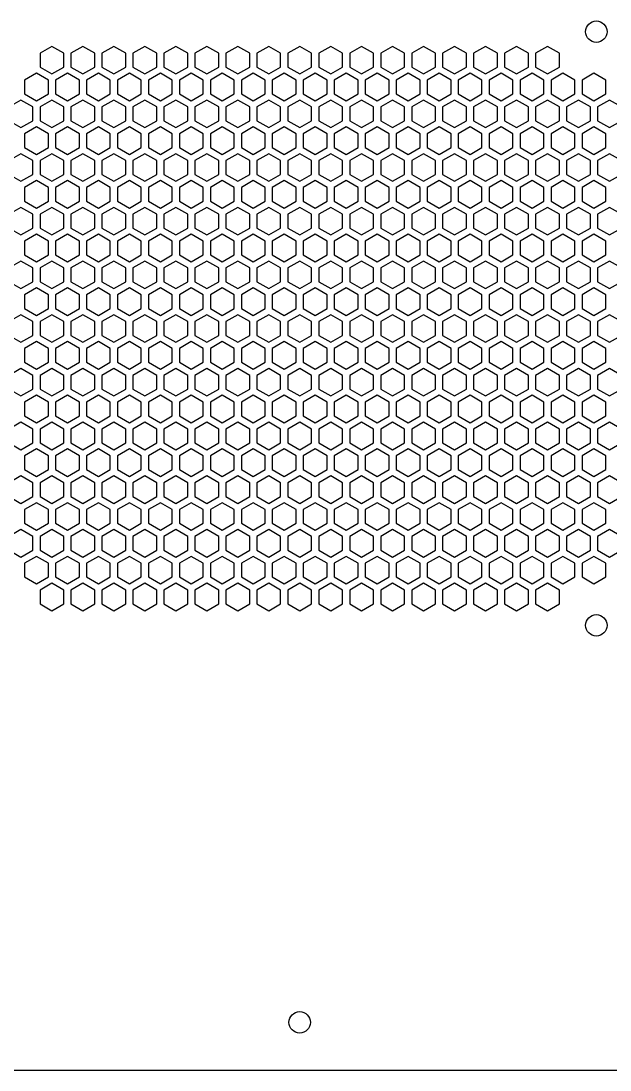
# Model space of a CAD drawing. Header units: millimetres. Extents: x 0 to 500, y 0 to 571.
# Drawn here: x 191.5 to 315.1, y 0 to 220 of the extents above; entities that cross this region are included whole.
import ezdxf

# ---------------------------------------------------------------- set-up
doc = ezdxf.new("R2010")
doc.units = ezdxf.units.MM
doc.layers.add('CUT', color=1, linetype='CONTINUOUS')

msp = doc.modelspace()

# ---------------------------------------------------------------- linework, layer by layer
at = {"layer": 'CUT'}
msp.add_line((0, 0), (500, 0), dxfattribs=at)
for points in [[(200.5, 213.235), (198, 214.6784), (195.5, 213.235), (195.5, 210.3483), (198, 208.9049), (200.5, 210.3483)], [(207, 213.235), (204.5, 214.6784), (202, 213.235), (202, 210.3483), (204.5, 208.9049), (207, 210.3483)], [(213.5, 213.235), (211, 214.6784), (208.5, 213.235), (208.5, 210.3483), (211, 208.9049), (213.5, 210.3483)], [(220, 213.235), (217.5, 214.6784), (215, 213.235), (215, 210.3483), (217.5, 208.9049), (220, 210.3483)], [(226.5, 213.235), (224, 214.6784), (221.5, 213.235), (221.5, 210.3483), (224, 208.9049), (226.5, 210.3483)], [(233, 213.235), (230.5, 214.6784), (228, 213.235), (228, 210.3483), (230.5, 208.9049), (233, 210.3483)], [(239.5, 213.235), (237, 214.6784), (234.5, 213.235), (234.5, 210.3483), (237, 208.9049), (239.5, 210.3483)], [(246, 213.235), (243.5, 214.6784), (241, 213.235), (241, 210.3483), (243.5, 208.9049), (246, 210.3483)], [(252.5, 213.235), (250, 214.6784), (247.5, 213.235), (247.5, 210.3483), (250, 208.9049), (252.5, 210.3483)], [(259, 213.235), (256.5, 214.6784), (254, 213.235), (254, 210.3483), (256.5, 208.9049), (259, 210.3483)], [(265.5, 213.235), (263, 214.6784), (260.5, 213.235), (260.5, 210.3483), (263, 208.9049), (265.5, 210.3483)], [(272, 213.235), (269.5, 214.6784), (267, 213.235), (267, 210.3483), (269.5, 208.9049), (272, 210.3483)], [(278.5, 213.235), (276, 214.6784), (273.5, 213.235), (273.5, 210.3483), (276, 208.9049), (278.5, 210.3483)], [(285, 213.235), (282.5, 214.6784), (280, 213.235), (280, 210.3483), (282.5, 208.9049), (285, 210.3483)], [(291.5, 213.235), (289, 214.6784), (286.5, 213.235), (286.5, 210.3483), (289, 208.9049), (291.5, 210.3483)], [(298, 213.235), (295.5, 214.6784), (293, 213.235), (293, 210.3483), (295.5, 208.9049), (298, 210.3483)], [(304.5, 213.235), (302, 214.6784), (299.5, 213.235), (299.5, 210.3483), (302, 208.9049), (304.5, 210.3483)], [(197.25, 207.6059), (194.75, 209.0492), (192.25, 207.6059), (192.25, 204.7191), (194.75, 203.2757), (197.25, 204.7191)], [(203.75, 207.6059), (201.25, 209.0492), (198.75, 207.6059), (198.75, 204.7191), (201.25, 203.2757), (203.75, 204.7191)], [(210.25, 207.6059), (207.75, 209.0492), (205.25, 207.6059), (205.25, 204.7191), (207.75, 203.2757), (210.25, 204.7191)], [(216.75, 207.6059), (214.25, 209.0492), (211.75, 207.6059), (211.75, 204.7191), (214.25, 203.2757), (216.75, 204.7191)], [(223.25, 207.6059), (220.75, 209.0492), (218.25, 207.6059), (218.25, 204.7191), (220.75, 203.2757), (223.25, 204.7191)], [(229.75, 207.6059), (227.25, 209.0492), (224.75, 207.6059), (224.75, 204.7191), (227.25, 203.2757), (229.75, 204.7191)], [(236.25, 207.6059), (233.75, 209.0492), (231.25, 207.6059), (231.25, 204.7191), (233.75, 203.2757), (236.25, 204.7191)], [(242.75, 207.6059), (240.25, 209.0492), (237.75, 207.6059), (237.75, 204.7191), (240.25, 203.2757), (242.75, 204.7191)], [(249.25, 207.6059), (246.75, 209.0492), (244.25, 207.6059), (244.25, 204.7191), (246.75, 203.2757), (249.25, 204.7191)], [(255.75, 207.6059), (253.25, 209.0492), (250.75, 207.6059), (250.75, 204.7191), (253.25, 203.2757), (255.75, 204.7191)], [(262.25, 207.6059), (259.75, 209.0492), (257.25, 207.6059), (257.25, 204.7191), (259.75, 203.2757), (262.25, 204.7191)], [(268.75, 207.6059), (266.25, 209.0492), (263.75, 207.6059), (263.75, 204.7191), (266.25, 203.2757), (268.75, 204.7191)], [(275.25, 207.6059), (272.75, 209.0492), (270.25, 207.6059), (270.25, 204.7191), (272.75, 203.2757), (275.25, 204.7191)], [(281.75, 207.6059), (279.25, 209.0492), (276.75, 207.6059), (276.75, 204.7191), (279.25, 203.2757), (281.75, 204.7191)], [(288.25, 207.6059), (285.75, 209.0492), (283.25, 207.6059), (283.25, 204.7191), (285.75, 203.2757), (288.25, 204.7191)], [(294.75, 207.6059), (292.25, 209.0492), (289.75, 207.6059), (289.75, 204.7191), (292.25, 203.2757), (294.75, 204.7191)], [(301.25, 207.6059), (298.75, 209.0492), (296.25, 207.6059), (296.25, 204.7191), (298.75, 203.2757), (301.25, 204.7191)], [(307.75, 207.6059), (305.25, 209.0492), (302.75, 207.6059), (302.75, 204.7191), (305.25, 203.2757), (307.75, 204.7191)], [(314.25, 207.6059), (311.75, 209.0492), (309.25, 207.6059), (309.25, 204.7191), (311.75, 203.2757), (314.25, 204.7191)], [(194, 201.9767), (191.5, 203.4201), (189, 201.9767), (189, 199.0899), (191.5, 197.6466), (194, 199.0899)], [(200.5, 201.9767), (198, 203.4201), (195.5, 201.9767), (195.5, 199.0899), (198, 197.6466), (200.5, 199.0899)], [(207, 201.9767), (204.5, 203.4201), (202, 201.9767), (202, 199.0899), (204.5, 197.6466), (207, 199.0899)], [(213.5, 201.9767), (211, 203.4201), (208.5, 201.9767), (208.5, 199.0899), (211, 197.6466), (213.5, 199.0899)], [(220, 201.9767), (217.5, 203.4201), (215, 201.9767), (215, 199.0899), (217.5, 197.6466), (220, 199.0899)], [(226.5, 201.9767), (224, 203.4201), (221.5, 201.9767), (221.5, 199.0899), (224, 197.6466), (226.5, 199.0899)], [(233, 201.9767), (230.5, 203.4201), (228, 201.9767), (228, 199.0899), (230.5, 197.6466), (233, 199.0899)], [(239.5, 201.9767), (237, 203.4201), (234.5, 201.9767), (234.5, 199.0899), (237, 197.6466), (239.5, 199.0899)], [(246, 201.9767), (243.5, 203.4201), (241, 201.9767), (241, 199.0899), (243.5, 197.6466), (246, 199.0899)], [(252.5, 201.9767), (250, 203.4201), (247.5, 201.9767), (247.5, 199.0899), (250, 197.6466), (252.5, 199.0899)], [(259, 201.9767), (256.5, 203.4201), (254, 201.9767), (254, 199.0899), (256.5, 197.6466), (259, 199.0899)], [(265.5, 201.9767), (263, 203.4201), (260.5, 201.9767), (260.5, 199.0899), (263, 197.6466), (265.5, 199.0899)], [(272, 201.9767), (269.5, 203.4201), (267, 201.9767), (267, 199.0899), (269.5, 197.6466), (272, 199.0899)], [(278.5, 201.9767), (276, 203.4201), (273.5, 201.9767), (273.5, 199.0899), (276, 197.6466), (278.5, 199.0899)], [(285, 201.9767), (282.5, 203.4201), (280, 201.9767), (280, 199.0899), (282.5, 197.6466), (285, 199.0899)], [(291.5, 201.9767), (289, 203.4201), (286.5, 201.9767), (286.5, 199.0899), (289, 197.6466), (291.5, 199.0899)], [(298, 201.9767), (295.5, 203.4201), (293, 201.9767), (293, 199.0899), (295.5, 197.6466), (298, 199.0899)], [(304.5, 201.9767), (302, 203.4201), (299.5, 201.9767), (299.5, 199.0899), (302, 197.6466), (304.5, 199.0899)], [(311, 201.9767), (308.5, 203.4201), (306, 201.9767), (306, 199.0899), (308.5, 197.6466), (311, 199.0899)], [(317.5, 201.9767), (315, 203.4201), (312.5, 201.9767), (312.5, 199.0899), (315, 197.6466), (317.5, 199.0899)], [(197.25, 196.3475), (194.75, 197.7909), (192.25, 196.3475), (192.25, 193.4608), (194.75, 192.0174), (197.25, 193.4608)], [(203.75, 196.3475), (201.25, 197.7909), (198.75, 196.3475), (198.75, 193.4608), (201.25, 192.0174), (203.75, 193.4608)], [(210.25, 196.3475), (207.75, 197.7909), (205.25, 196.3475), (205.25, 193.4608), (207.75, 192.0174), (210.25, 193.4608)], [(216.75, 196.3475), (214.25, 197.7909), (211.75, 196.3475), (211.75, 193.4608), (214.25, 192.0174), (216.75, 193.4608)], [(223.25, 196.3475), (220.75, 197.7909), (218.25, 196.3475), (218.25, 193.4608), (220.75, 192.0174), (223.25, 193.4608)], [(229.75, 196.3475), (227.25, 197.7909), (224.75, 196.3475), (224.75, 193.4608), (227.25, 192.0174), (229.75, 193.4608)], [(236.25, 196.3475), (233.75, 197.7909), (231.25, 196.3475), (231.25, 193.4608), (233.75, 192.0174), (236.25, 193.4608)], [(242.75, 196.3475), (240.25, 197.7909), (237.75, 196.3475), (237.75, 193.4608), (240.25, 192.0174), (242.75, 193.4608)], [(249.25, 196.3475), (246.75, 197.7909), (244.25, 196.3475), (244.25, 193.4608), (246.75, 192.0174), (249.25, 193.4608)], [(255.75, 196.3475), (253.25, 197.7909), (250.75, 196.3475), (250.75, 193.4608), (253.25, 192.0174), (255.75, 193.4608)], [(262.25, 196.3475), (259.75, 197.7909), (257.25, 196.3475), (257.25, 193.4608), (259.75, 192.0174), (262.25, 193.4608)], [(268.75, 196.3475), (266.25, 197.7909), (263.75, 196.3475), (263.75, 193.4608), (266.25, 192.0174), (268.75, 193.4608)], [(275.25, 196.3475), (272.75, 197.7909), (270.25, 196.3475), (270.25, 193.4608), (272.75, 192.0174), (275.25, 193.4608)], [(281.75, 196.3475), (279.25, 197.7909), (276.75, 196.3475), (276.75, 193.4608), (279.25, 192.0174), (281.75, 193.4608)], [(288.25, 196.3475), (285.75, 197.7909), (283.25, 196.3475), (283.25, 193.4608), (285.75, 192.0174), (288.25, 193.4608)], [(294.75, 196.3475), (292.25, 197.7909), (289.75, 196.3475), (289.75, 193.4608), (292.25, 192.0174), (294.75, 193.4608)], [(301.25, 196.3475), (298.75, 197.7909), (296.25, 196.3475), (296.25, 193.4608), (298.75, 192.0174), (301.25, 193.4608)], [(307.75, 196.3475), (305.25, 197.7909), (302.75, 196.3475), (302.75, 193.4608), (305.25, 192.0174), (307.75, 193.4608)], [(314.25, 196.3475), (311.75, 197.7909), (309.25, 196.3475), (309.25, 193.4608), (311.75, 192.0174), (314.25, 193.4608)], [(194, 190.7184), (191.5, 192.1617), (189, 190.7184), (189, 187.8316), (191.5, 186.3882), (194, 187.8316)], [(200.5, 190.7184), (198, 192.1617), (195.5, 190.7184), (195.5, 187.8316), (198, 186.3882), (200.5, 187.8316)], [(207, 190.7184), (204.5, 192.1617), (202, 190.7184), (202, 187.8316), (204.5, 186.3882), (207, 187.8316)], [(213.5, 190.7184), (211, 192.1617), (208.5, 190.7184), (208.5, 187.8316), (211, 186.3882), (213.5, 187.8316)], [(220, 190.7184), (217.5, 192.1617), (215, 190.7184), (215, 187.8316), (217.5, 186.3882), (220, 187.8316)], [(226.5, 190.7184), (224, 192.1617), (221.5, 190.7184), (221.5, 187.8316), (224, 186.3882), (226.5, 187.8316)], [(233, 190.7184), (230.5, 192.1617), (228, 190.7184), (228, 187.8316), (230.5, 186.3882), (233, 187.8316)], [(239.5, 190.7184), (237, 192.1617), (234.5, 190.7184), (234.5, 187.8316), (237, 186.3882), (239.5, 187.8316)], [(246, 190.7184), (243.5, 192.1617), (241, 190.7184), (241, 187.8316), (243.5, 186.3882), (246, 187.8316)], [(252.5, 190.7184), (250, 192.1617), (247.5, 190.7184), (247.5, 187.8316), (250, 186.3882), (252.5, 187.8316)], [(259, 190.7184), (256.5, 192.1617), (254, 190.7184), (254, 187.8316), (256.5, 186.3882), (259, 187.8316)], [(265.5, 190.7184), (263, 192.1617), (260.5, 190.7184), (260.5, 187.8316), (263, 186.3882), (265.5, 187.8316)], [(272, 190.7184), (269.5, 192.1617), (267, 190.7184), (267, 187.8316), (269.5, 186.3882), (272, 187.8316)], [(278.5, 190.7184), (276, 192.1617), (273.5, 190.7184), (273.5, 187.8316), (276, 186.3882), (278.5, 187.8316)], [(285, 190.7184), (282.5, 192.1617), (280, 190.7184), (280, 187.8316), (282.5, 186.3882), (285, 187.8316)], [(291.5, 190.7184), (289, 192.1617), (286.5, 190.7184), (286.5, 187.8316), (289, 186.3882), (291.5, 187.8316)], [(298, 190.7184), (295.5, 192.1617), (293, 190.7184), (293, 187.8316), (295.5, 186.3882), (298, 187.8316)], [(304.5, 190.7184), (302, 192.1617), (299.5, 190.7184), (299.5, 187.8316), (302, 186.3882), (304.5, 187.8316)], [(311, 190.7184), (308.5, 192.1617), (306, 190.7184), (306, 187.8316), (308.5, 186.3882), (311, 187.8316)], [(317.5, 190.7184), (315, 192.1617), (312.5, 190.7184), (312.5, 187.8316), (315, 186.3882), (317.5, 187.8316)], [(197.25, 185.0892), (194.75, 186.5326), (192.25, 185.0892), (192.25, 182.2024), (194.75, 180.7591), (197.25, 182.2024)], [(203.75, 185.0892), (201.25, 186.5326), (198.75, 185.0892), (198.75, 182.2024), (201.25, 180.7591), (203.75, 182.2024)], [(210.25, 185.0892), (207.75, 186.5326), (205.25, 185.0892), (205.25, 182.2024), (207.75, 180.7591), (210.25, 182.2024)], [(216.75, 185.0892), (214.25, 186.5326), (211.75, 185.0892), (211.75, 182.2024), (214.25, 180.7591), (216.75, 182.2024)], [(223.25, 185.0892), (220.75, 186.5326), (218.25, 185.0892), (218.25, 182.2024), (220.75, 180.7591), (223.25, 182.2024)], [(229.75, 185.0892), (227.25, 186.5326), (224.75, 185.0892), (224.75, 182.2024), (227.25, 180.7591), (229.75, 182.2024)], [(236.25, 185.0892), (233.75, 186.5326), (231.25, 185.0892), (231.25, 182.2024), (233.75, 180.7591), (236.25, 182.2024)], [(242.75, 185.0892), (240.25, 186.5326), (237.75, 185.0892), (237.75, 182.2024), (240.25, 180.7591), (242.75, 182.2024)], [(249.25, 185.0892), (246.75, 186.5326), (244.25, 185.0892), (244.25, 182.2024), (246.75, 180.7591), (249.25, 182.2024)], [(255.75, 185.0892), (253.25, 186.5326), (250.75, 185.0892), (250.75, 182.2024), (253.25, 180.7591), (255.75, 182.2024)], [(262.25, 185.0892), (259.75, 186.5326), (257.25, 185.0892), (257.25, 182.2024), (259.75, 180.7591), (262.25, 182.2024)], [(268.75, 185.0892), (266.25, 186.5326), (263.75, 185.0892), (263.75, 182.2024), (266.25, 180.7591), (268.75, 182.2024)], [(275.25, 185.0892), (272.75, 186.5326), (270.25, 185.0892), (270.25, 182.2024), (272.75, 180.7591), (275.25, 182.2024)], [(281.75, 185.0892), (279.25, 186.5326), (276.75, 185.0892), (276.75, 182.2024), (279.25, 180.7591), (281.75, 182.2024)], [(288.25, 185.0892), (285.75, 186.5326), (283.25, 185.0892), (283.25, 182.2024), (285.75, 180.7591), (288.25, 182.2024)], [(294.75, 185.0892), (292.25, 186.5326), (289.75, 185.0892), (289.75, 182.2024), (292.25, 180.7591), (294.75, 182.2024)], [(301.25, 185.0892), (298.75, 186.5326), (296.25, 185.0892), (296.25, 182.2024), (298.75, 180.7591), (301.25, 182.2024)], [(307.75, 185.0892), (305.25, 186.5326), (302.75, 185.0892), (302.75, 182.2024), (305.25, 180.7591), (307.75, 182.2024)], [(314.25, 185.0892), (311.75, 186.5326), (309.25, 185.0892), (309.25, 182.2024), (311.75, 180.7591), (314.25, 182.2024)], [(194, 179.46), (191.5, 180.9034), (189, 179.46), (189, 176.5733), (191.5, 175.1299), (194, 176.5733)], [(200.5, 179.46), (198, 180.9034), (195.5, 179.46), (195.5, 176.5733), (198, 175.1299), (200.5, 176.5733)], [(207, 179.46), (204.5, 180.9034), (202, 179.46), (202, 176.5733), (204.5, 175.1299), (207, 176.5733)], [(213.5, 179.46), (211, 180.9034), (208.5, 179.46), (208.5, 176.5733), (211, 175.1299), (213.5, 176.5733)], [(220, 179.46), (217.5, 180.9034), (215, 179.46), (215, 176.5733), (217.5, 175.1299), (220, 176.5733)], [(226.5, 179.46), (224, 180.9034), (221.5, 179.46), (221.5, 176.5733), (224, 175.1299), (226.5, 176.5733)], [(233, 179.46), (230.5, 180.9034), (228, 179.46), (228, 176.5733), (230.5, 175.1299), (233, 176.5733)], [(239.5, 179.46), (237, 180.9034), (234.5, 179.46), (234.5, 176.5733), (237, 175.1299), (239.5, 176.5733)], [(246, 179.46), (243.5, 180.9034), (241, 179.46), (241, 176.5733), (243.5, 175.1299), (246, 176.5733)], [(252.5, 179.46), (250, 180.9034), (247.5, 179.46), (247.5, 176.5733), (250, 175.1299), (252.5, 176.5733)], [(259, 179.46), (256.5, 180.9034), (254, 179.46), (254, 176.5733), (256.5, 175.1299), (259, 176.5733)], [(265.5, 179.46), (263, 180.9034), (260.5, 179.46), (260.5, 176.5733), (263, 175.1299), (265.5, 176.5733)], [(272, 179.46), (269.5, 180.9034), (267, 179.46), (267, 176.5733), (269.5, 175.1299), (272, 176.5733)], [(278.5, 179.46), (276, 180.9034), (273.5, 179.46), (273.5, 176.5733), (276, 175.1299), (278.5, 176.5733)], [(285, 179.46), (282.5, 180.9034), (280, 179.46), (280, 176.5733), (282.5, 175.1299), (285, 176.5733)], [(291.5, 179.46), (289, 180.9034), (286.5, 179.46), (286.5, 176.5733), (289, 175.1299), (291.5, 176.5733)], [(298, 179.46), (295.5, 180.9034), (293, 179.46), (293, 176.5733), (295.5, 175.1299), (298, 176.5733)], [(304.5, 179.46), (302, 180.9034), (299.5, 179.46), (299.5, 176.5733), (302, 175.1299), (304.5, 176.5733)], [(311, 179.46), (308.5, 180.9034), (306, 179.46), (306, 176.5733), (308.5, 175.1299), (311, 176.5733)], [(317.5, 179.46), (315, 180.9034), (312.5, 179.46), (312.5, 176.5733), (315, 175.1299), (317.5, 176.5733)], [(197.25, 173.8309), (194.75, 175.2742), (192.25, 173.8309), (192.25, 170.9441), (194.75, 169.5007), (197.25, 170.9441)], [(203.75, 173.8309), (201.25, 175.2742), (198.75, 173.8309), (198.75, 170.9441), (201.25, 169.5007), (203.75, 170.9441)], [(210.25, 173.8309), (207.75, 175.2742), (205.25, 173.8309), (205.25, 170.9441), (207.75, 169.5007), (210.25, 170.9441)], [(216.75, 173.8309), (214.25, 175.2742), (211.75, 173.8309), (211.75, 170.9441), (214.25, 169.5007), (216.75, 170.9441)], [(223.25, 173.8309), (220.75, 175.2742), (218.25, 173.8309), (218.25, 170.9441), (220.75, 169.5007), (223.25, 170.9441)], [(229.75, 173.8309), (227.25, 175.2742), (224.75, 173.8309), (224.75, 170.9441), (227.25, 169.5007), (229.75, 170.9441)], [(236.25, 173.8309), (233.75, 175.2742), (231.25, 173.8309), (231.25, 170.9441), (233.75, 169.5007), (236.25, 170.9441)], [(242.75, 173.8309), (240.25, 175.2742), (237.75, 173.8309), (237.75, 170.9441), (240.25, 169.5007), (242.75, 170.9441)], [(249.25, 173.8309), (246.75, 175.2742), (244.25, 173.8309), (244.25, 170.9441), (246.75, 169.5007), (249.25, 170.9441)], [(255.75, 173.8309), (253.25, 175.2742), (250.75, 173.8309), (250.75, 170.9441), (253.25, 169.5007), (255.75, 170.9441)], [(262.25, 173.8309), (259.75, 175.2742), (257.25, 173.8309), (257.25, 170.9441), (259.75, 169.5007), (262.25, 170.9441)], [(268.75, 173.8309), (266.25, 175.2742), (263.75, 173.8309), (263.75, 170.9441), (266.25, 169.5007), (268.75, 170.9441)], [(275.25, 173.8309), (272.75, 175.2742), (270.25, 173.8309), (270.25, 170.9441), (272.75, 169.5007), (275.25, 170.9441)], [(281.75, 173.8309), (279.25, 175.2742), (276.75, 173.8309), (276.75, 170.9441), (279.25, 169.5007), (281.75, 170.9441)], [(288.25, 173.8309), (285.75, 175.2742), (283.25, 173.8309), (283.25, 170.9441), (285.75, 169.5007), (288.25, 170.9441)], [(294.75, 173.8309), (292.25, 175.2742), (289.75, 173.8309), (289.75, 170.9441), (292.25, 169.5007), (294.75, 170.9441)], [(301.25, 173.8309), (298.75, 175.2742), (296.25, 173.8309), (296.25, 170.9441), (298.75, 169.5007), (301.25, 170.9441)], [(307.75, 173.8309), (305.25, 175.2742), (302.75, 173.8309), (302.75, 170.9441), (305.25, 169.5007), (307.75, 170.9441)], [(314.25, 173.8309), (311.75, 175.2742), (309.25, 173.8309), (309.25, 170.9441), (311.75, 169.5007), (314.25, 170.9441)], [(194, 168.2017), (191.5, 169.6451), (189, 168.2017), (189, 165.315), (191.5, 163.8716), (194, 165.315)], [(200.5, 168.2017), (198, 169.6451), (195.5, 168.2017), (195.5, 165.315), (198, 163.8716), (200.5, 165.315)], [(207, 168.2017), (204.5, 169.6451), (202, 168.2017), (202, 165.315), (204.5, 163.8716), (207, 165.315)], [(213.5, 168.2017), (211, 169.6451), (208.5, 168.2017), (208.5, 165.315), (211, 163.8716), (213.5, 165.315)], [(220, 168.2017), (217.5, 169.6451), (215, 168.2017), (215, 165.315), (217.5, 163.8716), (220, 165.315)], [(226.5, 168.2017), (224, 169.6451), (221.5, 168.2017), (221.5, 165.315), (224, 163.8716), (226.5, 165.315)], [(233, 168.2017), (230.5, 169.6451), (228, 168.2017), (228, 165.315), (230.5, 163.8716), (233, 165.315)], [(239.5, 168.2017), (237, 169.6451), (234.5, 168.2017), (234.5, 165.315), (237, 163.8716), (239.5, 165.315)], [(246, 168.2017), (243.5, 169.6451), (241, 168.2017), (241, 165.315), (243.5, 163.8716), (246, 165.315)], [(252.5, 168.2017), (250, 169.6451), (247.5, 168.2017), (247.5, 165.315), (250, 163.8716), (252.5, 165.315)], [(259, 168.2017), (256.5, 169.6451), (254, 168.2017), (254, 165.315), (256.5, 163.8716), (259, 165.315)], [(265.5, 168.2017), (263, 169.6451), (260.5, 168.2017), (260.5, 165.315), (263, 163.8716), (265.5, 165.315)], [(272, 168.2017), (269.5, 169.6451), (267, 168.2017), (267, 165.315), (269.5, 163.8716), (272, 165.315)], [(278.5, 168.2017), (276, 169.6451), (273.5, 168.2017), (273.5, 165.315), (276, 163.8716), (278.5, 165.315)], [(285, 168.2017), (282.5, 169.6451), (280, 168.2017), (280, 165.315), (282.5, 163.8716), (285, 165.315)], [(291.5, 168.2017), (289, 169.6451), (286.5, 168.2017), (286.5, 165.315), (289, 163.8716), (291.5, 165.315)], [(298, 168.2017), (295.5, 169.6451), (293, 168.2017), (293, 165.315), (295.5, 163.8716), (298, 165.315)], [(304.5, 168.2017), (302, 169.6451), (299.5, 168.2017), (299.5, 165.315), (302, 163.8716), (304.5, 165.315)], [(311, 168.2017), (308.5, 169.6451), (306, 168.2017), (306, 165.315), (308.5, 163.8716), (311, 165.315)], [(317.5, 168.2017), (315, 169.6451), (312.5, 168.2017), (312.5, 165.315), (315, 163.8716), (317.5, 165.315)], [(197.25, 162.5725), (194.75, 164.0159), (192.25, 162.5725), (192.25, 159.6858), (194.75, 158.2424), (197.25, 159.6858)], [(203.75, 162.5725), (201.25, 164.0159), (198.75, 162.5725), (198.75, 159.6858), (201.25, 158.2424), (203.75, 159.6858)], [(210.25, 162.5725), (207.75, 164.0159), (205.25, 162.5725), (205.25, 159.6858), (207.75, 158.2424), (210.25, 159.6858)], [(216.75, 162.5725), (214.25, 164.0159), (211.75, 162.5725), (211.75, 159.6858), (214.25, 158.2424), (216.75, 159.6858)], [(223.25, 162.5725), (220.75, 164.0159), (218.25, 162.5725), (218.25, 159.6858), (220.75, 158.2424), (223.25, 159.6858)], [(229.75, 162.5725), (227.25, 164.0159), (224.75, 162.5725), (224.75, 159.6858), (227.25, 158.2424), (229.75, 159.6858)], [(236.25, 162.5725), (233.75, 164.0159), (231.25, 162.5725), (231.25, 159.6858), (233.75, 158.2424), (236.25, 159.6858)], [(242.75, 162.5725), (240.25, 164.0159), (237.75, 162.5725), (237.75, 159.6858), (240.25, 158.2424), (242.75, 159.6858)], [(249.25, 162.5725), (246.75, 164.0159), (244.25, 162.5725), (244.25, 159.6858), (246.75, 158.2424), (249.25, 159.6858)], [(255.75, 162.5725), (253.25, 164.0159), (250.75, 162.5725), (250.75, 159.6858), (253.25, 158.2424), (255.75, 159.6858)], [(262.25, 162.5725), (259.75, 164.0159), (257.25, 162.5725), (257.25, 159.6858), (259.75, 158.2424), (262.25, 159.6858)], [(268.75, 162.5725), (266.25, 164.0159), (263.75, 162.5725), (263.75, 159.6858), (266.25, 158.2424), (268.75, 159.6858)], [(275.25, 162.5725), (272.75, 164.0159), (270.25, 162.5725), (270.25, 159.6858), (272.75, 158.2424), (275.25, 159.6858)], [(281.75, 162.5725), (279.25, 164.0159), (276.75, 162.5725), (276.75, 159.6858), (279.25, 158.2424), (281.75, 159.6858)], [(288.25, 162.5725), (285.75, 164.0159), (283.25, 162.5725), (283.25, 159.6858), (285.75, 158.2424), (288.25, 159.6858)], [(294.75, 162.5725), (292.25, 164.0159), (289.75, 162.5725), (289.75, 159.6858), (292.25, 158.2424), (294.75, 159.6858)], [(301.25, 162.5725), (298.75, 164.0159), (296.25, 162.5725), (296.25, 159.6858), (298.75, 158.2424), (301.25, 159.6858)], [(307.75, 162.5725), (305.25, 164.0159), (302.75, 162.5725), (302.75, 159.6858), (305.25, 158.2424), (307.75, 159.6858)], [(314.25, 162.5725), (311.75, 164.0159), (309.25, 162.5725), (309.25, 159.6858), (311.75, 158.2424), (314.25, 159.6858)], [(194, 156.9434), (191.5, 158.3868), (189, 156.9434), (189, 154.0566), (191.5, 152.6132), (194, 154.0566)], [(200.5, 156.9434), (198, 158.3868), (195.5, 156.9434), (195.5, 154.0566), (198, 152.6132), (200.5, 154.0566)], [(207, 156.9434), (204.5, 158.3868), (202, 156.9434), (202, 154.0566), (204.5, 152.6132), (207, 154.0566)], [(213.5, 156.9434), (211, 158.3868), (208.5, 156.9434), (208.5, 154.0566), (211, 152.6132), (213.5, 154.0566)], [(220, 156.9434), (217.5, 158.3868), (215, 156.9434), (215, 154.0566), (217.5, 152.6132), (220, 154.0566)], [(226.5, 156.9434), (224, 158.3868), (221.5, 156.9434), (221.5, 154.0566), (224, 152.6132), (226.5, 154.0566)], [(233, 156.9434), (230.5, 158.3868), (228, 156.9434), (228, 154.0566), (230.5, 152.6132), (233, 154.0566)], [(239.5, 156.9434), (237, 158.3868), (234.5, 156.9434), (234.5, 154.0566), (237, 152.6132), (239.5, 154.0566)], [(246, 156.9434), (243.5, 158.3868), (241, 156.9434), (241, 154.0566), (243.5, 152.6132), (246, 154.0566)], [(252.5, 156.9434), (250, 158.3868), (247.5, 156.9434), (247.5, 154.0566), (250, 152.6132), (252.5, 154.0566)], [(259, 156.9434), (256.5, 158.3868), (254, 156.9434), (254, 154.0566), (256.5, 152.6132), (259, 154.0566)], [(265.5, 156.9434), (263, 158.3868), (260.5, 156.9434), (260.5, 154.0566), (263, 152.6132), (265.5, 154.0566)], [(272, 156.9434), (269.5, 158.3868), (267, 156.9434), (267, 154.0566), (269.5, 152.6132), (272, 154.0566)], [(278.5, 156.9434), (276, 158.3868), (273.5, 156.9434), (273.5, 154.0566), (276, 152.6132), (278.5, 154.0566)], [(285, 156.9434), (282.5, 158.3868), (280, 156.9434), (280, 154.0566), (282.5, 152.6132), (285, 154.0566)], [(291.5, 156.9434), (289, 158.3868), (286.5, 156.9434), (286.5, 154.0566), (289, 152.6132), (291.5, 154.0566)], [(298, 156.9434), (295.5, 158.3868), (293, 156.9434), (293, 154.0566), (295.5, 152.6132), (298, 154.0566)], [(304.5, 156.9434), (302, 158.3868), (299.5, 156.9434), (299.5, 154.0566), (302, 152.6132), (304.5, 154.0566)], [(311, 156.9434), (308.5, 158.3868), (306, 156.9434), (306, 154.0566), (308.5, 152.6132), (311, 154.0566)], [(317.5, 156.9434), (315, 158.3868), (312.5, 156.9434), (312.5, 154.0566), (315, 152.6132), (317.5, 154.0566)], [(197.25, 151.3142), (194.75, 152.7576), (192.25, 151.3142), (192.25, 148.4275), (194.75, 146.9841), (197.25, 148.4275)], [(203.75, 151.3142), (201.25, 152.7576), (198.75, 151.3142), (198.75, 148.4275), (201.25, 146.9841), (203.75, 148.4275)], [(210.25, 151.3142), (207.75, 152.7576), (205.25, 151.3142), (205.25, 148.4275), (207.75, 146.9841), (210.25, 148.4275)], [(216.75, 151.3142), (214.25, 152.7576), (211.75, 151.3142), (211.75, 148.4275), (214.25, 146.9841), (216.75, 148.4275)], [(223.25, 151.3142), (220.75, 152.7576), (218.25, 151.3142), (218.25, 148.4275), (220.75, 146.9841), (223.25, 148.4275)], [(229.75, 151.3142), (227.25, 152.7576), (224.75, 151.3142), (224.75, 148.4275), (227.25, 146.9841), (229.75, 148.4275)], [(236.25, 151.3142), (233.75, 152.7576), (231.25, 151.3142), (231.25, 148.4275), (233.75, 146.9841), (236.25, 148.4275)], [(242.75, 151.3142), (240.25, 152.7576), (237.75, 151.3142), (237.75, 148.4275), (240.25, 146.9841), (242.75, 148.4275)], [(249.25, 151.3142), (246.75, 152.7576), (244.25, 151.3142), (244.25, 148.4275), (246.75, 146.9841), (249.25, 148.4275)], [(255.75, 151.3142), (253.25, 152.7576), (250.75, 151.3142), (250.75, 148.4275), (253.25, 146.9841), (255.75, 148.4275)], [(262.25, 151.3142), (259.75, 152.7576), (257.25, 151.3142), (257.25, 148.4275), (259.75, 146.9841), (262.25, 148.4275)], [(268.75, 151.3142), (266.25, 152.7576), (263.75, 151.3142), (263.75, 148.4275), (266.25, 146.9841), (268.75, 148.4275)], [(275.25, 151.3142), (272.75, 152.7576), (270.25, 151.3142), (270.25, 148.4275), (272.75, 146.9841), (275.25, 148.4275)], [(281.75, 151.3142), (279.25, 152.7576), (276.75, 151.3142), (276.75, 148.4275), (279.25, 146.9841), (281.75, 148.4275)], [(288.25, 151.3142), (285.75, 152.7576), (283.25, 151.3142), (283.25, 148.4275), (285.75, 146.9841), (288.25, 148.4275)], [(294.75, 151.3142), (292.25, 152.7576), (289.75, 151.3142), (289.75, 148.4275), (292.25, 146.9841), (294.75, 148.4275)], [(301.25, 151.3142), (298.75, 152.7576), (296.25, 151.3142), (296.25, 148.4275), (298.75, 146.9841), (301.25, 148.4275)], [(307.75, 151.3142), (305.25, 152.7576), (302.75, 151.3142), (302.75, 148.4275), (305.25, 146.9841), (307.75, 148.4275)], [(314.25, 151.3142), (311.75, 152.7576), (309.25, 151.3142), (309.25, 148.4275), (311.75, 146.9841), (314.25, 148.4275)], [(194, 145.685), (191.5, 147.1284), (189, 145.685), (189, 142.7983), (191.5, 141.3549), (194, 142.7983)], [(200.5, 145.685), (198, 147.1284), (195.5, 145.685), (195.5, 142.7983), (198, 141.3549), (200.5, 142.7983)], [(207, 145.685), (204.5, 147.1284), (202, 145.685), (202, 142.7983), (204.5, 141.3549), (207, 142.7983)], [(213.5, 145.685), (211, 147.1284), (208.5, 145.685), (208.5, 142.7983), (211, 141.3549), (213.5, 142.7983)], [(220, 145.685), (217.5, 147.1284), (215, 145.685), (215, 142.7983), (217.5, 141.3549), (220, 142.7983)], [(226.5, 145.685), (224, 147.1284), (221.5, 145.685), (221.5, 142.7983), (224, 141.3549), (226.5, 142.7983)], [(233, 145.685), (230.5, 147.1284), (228, 145.685), (228, 142.7983), (230.5, 141.3549), (233, 142.7983)], [(239.5, 145.685), (237, 147.1284), (234.5, 145.685), (234.5, 142.7983), (237, 141.3549), (239.5, 142.7983)], [(246, 145.685), (243.5, 147.1284), (241, 145.685), (241, 142.7983), (243.5, 141.3549), (246, 142.7983)], [(252.5, 145.685), (250, 147.1284), (247.5, 145.685), (247.5, 142.7983), (250, 141.3549), (252.5, 142.7983)], [(259, 145.685), (256.5, 147.1284), (254, 145.685), (254, 142.7983), (256.5, 141.3549), (259, 142.7983)], [(265.5, 145.685), (263, 147.1284), (260.5, 145.685), (260.5, 142.7983), (263, 141.3549), (265.5, 142.7983)], [(272, 145.685), (269.5, 147.1284), (267, 145.685), (267, 142.7983), (269.5, 141.3549), (272, 142.7983)], [(278.5, 145.685), (276, 147.1284), (273.5, 145.685), (273.5, 142.7983), (276, 141.3549), (278.5, 142.7983)], [(285, 145.685), (282.5, 147.1284), (280, 145.685), (280, 142.7983), (282.5, 141.3549), (285, 142.7983)], [(291.5, 145.685), (289, 147.1284), (286.5, 145.685), (286.5, 142.7983), (289, 141.3549), (291.5, 142.7983)], [(298, 145.685), (295.5, 147.1284), (293, 145.685), (293, 142.7983), (295.5, 141.3549), (298, 142.7983)], [(304.5, 145.685), (302, 147.1284), (299.5, 145.685), (299.5, 142.7983), (302, 141.3549), (304.5, 142.7983)], [(311, 145.685), (308.5, 147.1284), (306, 145.685), (306, 142.7983), (308.5, 141.3549), (311, 142.7983)], [(317.5, 145.685), (315, 147.1284), (312.5, 145.685), (312.5, 142.7983), (315, 141.3549), (317.5, 142.7983)], [(197.25, 140.0559), (194.75, 141.4993), (192.25, 140.0559), (192.25, 137.1691), (194.75, 135.7258), (197.25, 137.1691)], [(203.75, 140.0559), (201.25, 141.4993), (198.75, 140.0559), (198.75, 137.1691), (201.25, 135.7258), (203.75, 137.1691)], [(210.25, 140.0559), (207.75, 141.4993), (205.25, 140.0559), (205.25, 137.1691), (207.75, 135.7258), (210.25, 137.1691)], [(216.75, 140.0559), (214.25, 141.4993), (211.75, 140.0559), (211.75, 137.1691), (214.25, 135.7258), (216.75, 137.1691)], [(223.25, 140.0559), (220.75, 141.4993), (218.25, 140.0559), (218.25, 137.1691), (220.75, 135.7258), (223.25, 137.1691)], [(229.75, 140.0559), (227.25, 141.4993), (224.75, 140.0559), (224.75, 137.1691), (227.25, 135.7258), (229.75, 137.1691)], [(236.25, 140.0559), (233.75, 141.4993), (231.25, 140.0559), (231.25, 137.1691), (233.75, 135.7258), (236.25, 137.1691)], [(242.75, 140.0559), (240.25, 141.4993), (237.75, 140.0559), (237.75, 137.1691), (240.25, 135.7258), (242.75, 137.1691)], [(249.25, 140.0559), (246.75, 141.4993), (244.25, 140.0559), (244.25, 137.1691), (246.75, 135.7258), (249.25, 137.1691)], [(255.75, 140.0559), (253.25, 141.4993), (250.75, 140.0559), (250.75, 137.1691), (253.25, 135.7258), (255.75, 137.1691)], [(262.25, 140.0559), (259.75, 141.4993), (257.25, 140.0559), (257.25, 137.1691), (259.75, 135.7258), (262.25, 137.1691)], [(268.75, 140.0559), (266.25, 141.4993), (263.75, 140.0559), (263.75, 137.1691), (266.25, 135.7258), (268.75, 137.1691)], [(275.25, 140.0559), (272.75, 141.4993), (270.25, 140.0559), (270.25, 137.1691), (272.75, 135.7258), (275.25, 137.1691)], [(281.75, 140.0559), (279.25, 141.4993), (276.75, 140.0559), (276.75, 137.1691), (279.25, 135.7258), (281.75, 137.1691)], [(288.25, 140.0559), (285.75, 141.4993), (283.25, 140.0559), (283.25, 137.1691), (285.75, 135.7258), (288.25, 137.1691)], [(294.75, 140.0559), (292.25, 141.4993), (289.75, 140.0559), (289.75, 137.1691), (292.25, 135.7258), (294.75, 137.1691)], [(301.25, 140.0559), (298.75, 141.4993), (296.25, 140.0559), (296.25, 137.1691), (298.75, 135.7258), (301.25, 137.1691)], [(307.75, 140.0559), (305.25, 141.4993), (302.75, 140.0559), (302.75, 137.1691), (305.25, 135.7258), (307.75, 137.1691)], [(314.25, 140.0559), (311.75, 141.4993), (309.25, 140.0559), (309.25, 137.1691), (311.75, 135.7258), (314.25, 137.1691)], [(194, 134.4267), (191.5, 135.8701), (189, 134.4267), (189, 131.54), (191.5, 130.0966), (194, 131.54)], [(200.5, 134.4267), (198, 135.8701), (195.5, 134.4267), (195.5, 131.54), (198, 130.0966), (200.5, 131.54)], [(207, 134.4267), (204.5, 135.8701), (202, 134.4267), (202, 131.54), (204.5, 130.0966), (207, 131.54)], [(213.5, 134.4267), (211, 135.8701), (208.5, 134.4267), (208.5, 131.54), (211, 130.0966), (213.5, 131.54)], [(220, 134.4267), (217.5, 135.8701), (215, 134.4267), (215, 131.54), (217.5, 130.0966), (220, 131.54)], [(226.5, 134.4267), (224, 135.8701), (221.5, 134.4267), (221.5, 131.54), (224, 130.0966), (226.5, 131.54)], [(233, 134.4267), (230.5, 135.8701), (228, 134.4267), (228, 131.54), (230.5, 130.0966), (233, 131.54)], [(239.5, 134.4267), (237, 135.8701), (234.5, 134.4267), (234.5, 131.54), (237, 130.0966), (239.5, 131.54)], [(246, 134.4267), (243.5, 135.8701), (241, 134.4267), (241, 131.54), (243.5, 130.0966), (246, 131.54)], [(252.5, 134.4267), (250, 135.8701), (247.5, 134.4267), (247.5, 131.54), (250, 130.0966), (252.5, 131.54)], [(259, 134.4267), (256.5, 135.8701), (254, 134.4267), (254, 131.54), (256.5, 130.0966), (259, 131.54)], [(265.5, 134.4267), (263, 135.8701), (260.5, 134.4267), (260.5, 131.54), (263, 130.0966), (265.5, 131.54)], [(272, 134.4267), (269.5, 135.8701), (267, 134.4267), (267, 131.54), (269.5, 130.0966), (272, 131.54)], [(278.5, 134.4267), (276, 135.8701), (273.5, 134.4267), (273.5, 131.54), (276, 130.0966), (278.5, 131.54)], [(285, 134.4267), (282.5, 135.8701), (280, 134.4267), (280, 131.54), (282.5, 130.0966), (285, 131.54)], [(291.5, 134.4267), (289, 135.8701), (286.5, 134.4267), (286.5, 131.54), (289, 130.0966), (291.5, 131.54)], [(298, 134.4267), (295.5, 135.8701), (293, 134.4267), (293, 131.54), (295.5, 130.0966), (298, 131.54)], [(304.5, 134.4267), (302, 135.8701), (299.5, 134.4267), (299.5, 131.54), (302, 130.0966), (304.5, 131.54)], [(311, 134.4267), (308.5, 135.8701), (306, 134.4267), (306, 131.54), (308.5, 130.0966), (311, 131.54)], [(317.5, 134.4267), (315, 135.8701), (312.5, 134.4267), (312.5, 131.54), (315, 130.0966), (317.5, 131.54)], [(197.25, 128.7976), (194.75, 130.2409), (192.25, 128.7976), (192.25, 125.9108), (194.75, 124.4674), (197.25, 125.9108)], [(203.75, 128.7976), (201.25, 130.2409), (198.75, 128.7976), (198.75, 125.9108), (201.25, 124.4674), (203.75, 125.9108)], [(210.25, 128.7976), (207.75, 130.2409), (205.25, 128.7976), (205.25, 125.9108), (207.75, 124.4674), (210.25, 125.9108)], [(216.75, 128.7976), (214.25, 130.2409), (211.75, 128.7976), (211.75, 125.9108), (214.25, 124.4674), (216.75, 125.9108)], [(223.25, 128.7976), (220.75, 130.2409), (218.25, 128.7976), (218.25, 125.9108), (220.75, 124.4674), (223.25, 125.9108)], [(229.75, 128.7976), (227.25, 130.2409), (224.75, 128.7976), (224.75, 125.9108), (227.25, 124.4674), (229.75, 125.9108)], [(236.25, 128.7976), (233.75, 130.2409), (231.25, 128.7976), (231.25, 125.9108), (233.75, 124.4674), (236.25, 125.9108)], [(242.75, 128.7976), (240.25, 130.2409), (237.75, 128.7976), (237.75, 125.9108), (240.25, 124.4674), (242.75, 125.9108)], [(249.25, 128.7976), (246.75, 130.2409), (244.25, 128.7976), (244.25, 125.9108), (246.75, 124.4674), (249.25, 125.9108)], [(255.75, 128.7976), (253.25, 130.2409), (250.75, 128.7976), (250.75, 125.9108), (253.25, 124.4674), (255.75, 125.9108)], [(262.25, 128.7976), (259.75, 130.2409), (257.25, 128.7976), (257.25, 125.9108), (259.75, 124.4674), (262.25, 125.9108)], [(268.75, 128.7976), (266.25, 130.2409), (263.75, 128.7976), (263.75, 125.9108), (266.25, 124.4674), (268.75, 125.9108)], [(275.25, 128.7976), (272.75, 130.2409), (270.25, 128.7976), (270.25, 125.9108), (272.75, 124.4674), (275.25, 125.9108)], [(281.75, 128.7976), (279.25, 130.2409), (276.75, 128.7976), (276.75, 125.9108), (279.25, 124.4674), (281.75, 125.9108)], [(288.25, 128.7976), (285.75, 130.2409), (283.25, 128.7976), (283.25, 125.9108), (285.75, 124.4674), (288.25, 125.9108)], [(294.75, 128.7976), (292.25, 130.2409), (289.75, 128.7976), (289.75, 125.9108), (292.25, 124.4674), (294.75, 125.9108)], [(301.25, 128.7976), (298.75, 130.2409), (296.25, 128.7976), (296.25, 125.9108), (298.75, 124.4674), (301.25, 125.9108)], [(307.75, 128.7976), (305.25, 130.2409), (302.75, 128.7976), (302.75, 125.9108), (305.25, 124.4674), (307.75, 125.9108)], [(314.25, 128.7976), (311.75, 130.2409), (309.25, 128.7976), (309.25, 125.9108), (311.75, 124.4674), (314.25, 125.9108)], [(194, 123.1684), (191.5, 124.6118), (189, 123.1684), (189, 120.2816), (191.5, 118.8383), (194, 120.2816)], [(200.5, 123.1684), (198, 124.6118), (195.5, 123.1684), (195.5, 120.2816), (198, 118.8383), (200.5, 120.2816)], [(207, 123.1684), (204.5, 124.6118), (202, 123.1684), (202, 120.2816), (204.5, 118.8383), (207, 120.2816)], [(213.5, 123.1684), (211, 124.6118), (208.5, 123.1684), (208.5, 120.2816), (211, 118.8383), (213.5, 120.2816)], [(220, 123.1684), (217.5, 124.6118), (215, 123.1684), (215, 120.2816), (217.5, 118.8383), (220, 120.2816)], [(226.5, 123.1684), (224, 124.6118), (221.5, 123.1684), (221.5, 120.2816), (224, 118.8383), (226.5, 120.2816)], [(233, 123.1684), (230.5, 124.6118), (228, 123.1684), (228, 120.2816), (230.5, 118.8383), (233, 120.2816)], [(239.5, 123.1684), (237, 124.6118), (234.5, 123.1684), (234.5, 120.2816), (237, 118.8383), (239.5, 120.2816)], [(246, 123.1684), (243.5, 124.6118), (241, 123.1684), (241, 120.2816), (243.5, 118.8383), (246, 120.2816)], [(252.5, 123.1684), (250, 124.6118), (247.5, 123.1684), (247.5, 120.2816), (250, 118.8383), (252.5, 120.2816)], [(259, 123.1684), (256.5, 124.6118), (254, 123.1684), (254, 120.2816), (256.5, 118.8383), (259, 120.2816)], [(265.5, 123.1684), (263, 124.6118), (260.5, 123.1684), (260.5, 120.2816), (263, 118.8383), (265.5, 120.2816)], [(272, 123.1684), (269.5, 124.6118), (267, 123.1684), (267, 120.2816), (269.5, 118.8383), (272, 120.2816)], [(278.5, 123.1684), (276, 124.6118), (273.5, 123.1684), (273.5, 120.2816), (276, 118.8383), (278.5, 120.2816)], [(285, 123.1684), (282.5, 124.6118), (280, 123.1684), (280, 120.2816), (282.5, 118.8383), (285, 120.2816)], [(291.5, 123.1684), (289, 124.6118), (286.5, 123.1684), (286.5, 120.2816), (289, 118.8383), (291.5, 120.2816)], [(298, 123.1684), (295.5, 124.6118), (293, 123.1684), (293, 120.2816), (295.5, 118.8383), (298, 120.2816)], [(304.5, 123.1684), (302, 124.6118), (299.5, 123.1684), (299.5, 120.2816), (302, 118.8383), (304.5, 120.2816)], [(311, 123.1684), (308.5, 124.6118), (306, 123.1684), (306, 120.2816), (308.5, 118.8383), (311, 120.2816)], [(317.5, 123.1684), (315, 124.6118), (312.5, 123.1684), (312.5, 120.2816), (315, 118.8383), (317.5, 120.2816)], [(197.25, 117.5392), (194.75, 118.9826), (192.25, 117.5392), (192.25, 114.6525), (194.75, 113.2091), (197.25, 114.6525)], [(203.75, 117.5392), (201.25, 118.9826), (198.75, 117.5392), (198.75, 114.6525), (201.25, 113.2091), (203.75, 114.6525)], [(210.25, 117.5392), (207.75, 118.9826), (205.25, 117.5392), (205.25, 114.6525), (207.75, 113.2091), (210.25, 114.6525)], [(216.75, 117.5392), (214.25, 118.9826), (211.75, 117.5392), (211.75, 114.6525), (214.25, 113.2091), (216.75, 114.6525)], [(223.25, 117.5392), (220.75, 118.9826), (218.25, 117.5392), (218.25, 114.6525), (220.75, 113.2091), (223.25, 114.6525)], [(229.75, 117.5392), (227.25, 118.9826), (224.75, 117.5392), (224.75, 114.6525), (227.25, 113.2091), (229.75, 114.6525)], [(236.25, 117.5392), (233.75, 118.9826), (231.25, 117.5392), (231.25, 114.6525), (233.75, 113.2091), (236.25, 114.6525)], [(242.75, 117.5392), (240.25, 118.9826), (237.75, 117.5392), (237.75, 114.6525), (240.25, 113.2091), (242.75, 114.6525)], [(249.25, 117.5392), (246.75, 118.9826), (244.25, 117.5392), (244.25, 114.6525), (246.75, 113.2091), (249.25, 114.6525)], [(255.75, 117.5392), (253.25, 118.9826), (250.75, 117.5392), (250.75, 114.6525), (253.25, 113.2091), (255.75, 114.6525)], [(262.25, 117.5392), (259.75, 118.9826), (257.25, 117.5392), (257.25, 114.6525), (259.75, 113.2091), (262.25, 114.6525)], [(268.75, 117.5392), (266.25, 118.9826), (263.75, 117.5392), (263.75, 114.6525), (266.25, 113.2091), (268.75, 114.6525)], [(275.25, 117.5392), (272.75, 118.9826), (270.25, 117.5392), (270.25, 114.6525), (272.75, 113.2091), (275.25, 114.6525)], [(281.75, 117.5392), (279.25, 118.9826), (276.75, 117.5392), (276.75, 114.6525), (279.25, 113.2091), (281.75, 114.6525)], [(288.25, 117.5392), (285.75, 118.9826), (283.25, 117.5392), (283.25, 114.6525), (285.75, 113.2091), (288.25, 114.6525)], [(294.75, 117.5392), (292.25, 118.9826), (289.75, 117.5392), (289.75, 114.6525), (292.25, 113.2091), (294.75, 114.6525)], [(301.25, 117.5392), (298.75, 118.9826), (296.25, 117.5392), (296.25, 114.6525), (298.75, 113.2091), (301.25, 114.6525)], [(307.75, 117.5392), (305.25, 118.9826), (302.75, 117.5392), (302.75, 114.6525), (305.25, 113.2091), (307.75, 114.6525)], [(314.25, 117.5392), (311.75, 118.9826), (309.25, 117.5392), (309.25, 114.6525), (311.75, 113.2091), (314.25, 114.6525)], [(194, 111.9101), (191.5, 113.3534), (189, 111.9101), (189, 109.0233), (191.5, 107.5799), (194, 109.0233)], [(200.5, 111.9101), (198, 113.3534), (195.5, 111.9101), (195.5, 109.0233), (198, 107.5799), (200.5, 109.0233)], [(207, 111.9101), (204.5, 113.3534), (202, 111.9101), (202, 109.0233), (204.5, 107.5799), (207, 109.0233)], [(213.5, 111.9101), (211, 113.3534), (208.5, 111.9101), (208.5, 109.0233), (211, 107.5799), (213.5, 109.0233)], [(220, 111.9101), (217.5, 113.3534), (215, 111.9101), (215, 109.0233), (217.5, 107.5799), (220, 109.0233)], [(226.5, 111.9101), (224, 113.3534), (221.5, 111.9101), (221.5, 109.0233), (224, 107.5799), (226.5, 109.0233)], [(233, 111.9101), (230.5, 113.3534), (228, 111.9101), (228, 109.0233), (230.5, 107.5799), (233, 109.0233)], [(239.5, 111.9101), (237, 113.3534), (234.5, 111.9101), (234.5, 109.0233), (237, 107.5799), (239.5, 109.0233)], [(246, 111.9101), (243.5, 113.3534), (241, 111.9101), (241, 109.0233), (243.5, 107.5799), (246, 109.0233)], [(252.5, 111.9101), (250, 113.3534), (247.5, 111.9101), (247.5, 109.0233), (250, 107.5799), (252.5, 109.0233)], [(259, 111.9101), (256.5, 113.3534), (254, 111.9101), (254, 109.0233), (256.5, 107.5799), (259, 109.0233)], [(265.5, 111.9101), (263, 113.3534), (260.5, 111.9101), (260.5, 109.0233), (263, 107.5799), (265.5, 109.0233)], [(272, 111.9101), (269.5, 113.3534), (267, 111.9101), (267, 109.0233), (269.5, 107.5799), (272, 109.0233)], [(278.5, 111.9101), (276, 113.3534), (273.5, 111.9101), (273.5, 109.0233), (276, 107.5799), (278.5, 109.0233)], [(285, 111.9101), (282.5, 113.3534), (280, 111.9101), (280, 109.0233), (282.5, 107.5799), (285, 109.0233)], [(291.5, 111.9101), (289, 113.3534), (286.5, 111.9101), (286.5, 109.0233), (289, 107.5799), (291.5, 109.0233)], [(298, 111.9101), (295.5, 113.3534), (293, 111.9101), (293, 109.0233), (295.5, 107.5799), (298, 109.0233)], [(304.5, 111.9101), (302, 113.3534), (299.5, 111.9101), (299.5, 109.0233), (302, 107.5799), (304.5, 109.0233)], [(311, 111.9101), (308.5, 113.3534), (306, 111.9101), (306, 109.0233), (308.5, 107.5799), (311, 109.0233)], [(317.5, 111.9101), (315, 113.3534), (312.5, 111.9101), (312.5, 109.0233), (315, 107.5799), (317.5, 109.0233)], [(197.25, 106.2809), (194.75, 107.7243), (192.25, 106.2809), (192.25, 103.3941), (194.75, 101.9508), (197.25, 103.3941)], [(203.75, 106.2809), (201.25, 107.7243), (198.75, 106.2809), (198.75, 103.3941), (201.25, 101.9508), (203.75, 103.3941)], [(210.25, 106.2809), (207.75, 107.7243), (205.25, 106.2809), (205.25, 103.3941), (207.75, 101.9508), (210.25, 103.3941)], [(216.75, 106.2809), (214.25, 107.7243), (211.75, 106.2809), (211.75, 103.3941), (214.25, 101.9508), (216.75, 103.3941)], [(223.25, 106.2809), (220.75, 107.7243), (218.25, 106.2809), (218.25, 103.3941), (220.75, 101.9508), (223.25, 103.3941)], [(229.75, 106.2809), (227.25, 107.7243), (224.75, 106.2809), (224.75, 103.3941), (227.25, 101.9508), (229.75, 103.3941)], [(236.25, 106.2809), (233.75, 107.7243), (231.25, 106.2809), (231.25, 103.3941), (233.75, 101.9508), (236.25, 103.3941)], [(242.75, 106.2809), (240.25, 107.7243), (237.75, 106.2809), (237.75, 103.3941), (240.25, 101.9508), (242.75, 103.3941)], [(249.25, 106.2809), (246.75, 107.7243), (244.25, 106.2809), (244.25, 103.3941), (246.75, 101.9508), (249.25, 103.3941)], [(255.75, 106.2809), (253.25, 107.7243), (250.75, 106.2809), (250.75, 103.3941), (253.25, 101.9508), (255.75, 103.3941)], [(262.25, 106.2809), (259.75, 107.7243), (257.25, 106.2809), (257.25, 103.3941), (259.75, 101.9508), (262.25, 103.3941)], [(268.75, 106.2809), (266.25, 107.7243), (263.75, 106.2809), (263.75, 103.3941), (266.25, 101.9508), (268.75, 103.3941)], [(275.25, 106.2809), (272.75, 107.7243), (270.25, 106.2809), (270.25, 103.3941), (272.75, 101.9508), (275.25, 103.3941)], [(281.75, 106.2809), (279.25, 107.7243), (276.75, 106.2809), (276.75, 103.3941), (279.25, 101.9508), (281.75, 103.3941)], [(288.25, 106.2809), (285.75, 107.7243), (283.25, 106.2809), (283.25, 103.3941), (285.75, 101.9508), (288.25, 103.3941)], [(294.75, 106.2809), (292.25, 107.7243), (289.75, 106.2809), (289.75, 103.3941), (292.25, 101.9508), (294.75, 103.3941)], [(301.25, 106.2809), (298.75, 107.7243), (296.25, 106.2809), (296.25, 103.3941), (298.75, 101.9508), (301.25, 103.3941)], [(307.75, 106.2809), (305.25, 107.7243), (302.75, 106.2809), (302.75, 103.3941), (305.25, 101.9508), (307.75, 103.3941)], [(314.25, 106.2809), (311.75, 107.7243), (309.25, 106.2809), (309.25, 103.3941), (311.75, 101.9508), (314.25, 103.3941)], [(200.5, 100.6517), (198, 102.0951), (195.5, 100.6517), (195.5, 97.765), (198, 96.3216), (200.5, 97.765)], [(207, 100.6517), (204.5, 102.0951), (202, 100.6517), (202, 97.765), (204.5, 96.3216), (207, 97.765)], [(213.5, 100.6517), (211, 102.0951), (208.5, 100.6517), (208.5, 97.765), (211, 96.3216), (213.5, 97.765)], [(220, 100.6517), (217.5, 102.0951), (215, 100.6517), (215, 97.765), (217.5, 96.3216), (220, 97.765)], [(226.5, 100.6517), (224, 102.0951), (221.5, 100.6517), (221.5, 97.765), (224, 96.3216), (226.5, 97.765)], [(233, 100.6517), (230.5, 102.0951), (228, 100.6517), (228, 97.765), (230.5, 96.3216), (233, 97.765)], [(239.5, 100.6517), (237, 102.0951), (234.5, 100.6517), (234.5, 97.765), (237, 96.3216), (239.5, 97.765)], [(246, 100.6517), (243.5, 102.0951), (241, 100.6517), (241, 97.765), (243.5, 96.3216), (246, 97.765)], [(252.5, 100.6517), (250, 102.0951), (247.5, 100.6517), (247.5, 97.765), (250, 96.3216), (252.5, 97.765)], [(259, 100.6517), (256.5, 102.0951), (254, 100.6517), (254, 97.765), (256.5, 96.3216), (259, 97.765)], [(265.5, 100.6517), (263, 102.0951), (260.5, 100.6517), (260.5, 97.765), (263, 96.3216), (265.5, 97.765)], [(272, 100.6517), (269.5, 102.0951), (267, 100.6517), (267, 97.765), (269.5, 96.3216), (272, 97.765)], [(278.5, 100.6517), (276, 102.0951), (273.5, 100.6517), (273.5, 97.765), (276, 96.3216), (278.5, 97.765)], [(285, 100.6517), (282.5, 102.0951), (280, 100.6517), (280, 97.765), (282.5, 96.3216), (285, 97.765)], [(291.5, 100.6517), (289, 102.0951), (286.5, 100.6517), (286.5, 97.765), (289, 96.3216), (291.5, 97.765)], [(298, 100.6517), (295.5, 102.0951), (293, 100.6517), (293, 97.765), (295.5, 96.3216), (298, 97.765)], [(304.5, 100.6517), (302, 102.0951), (299.5, 100.6517), (299.5, 97.765), (302, 96.3216), (304.5, 97.765)]]:
    msp.add_lwpolyline(points, close=True, dxfattribs=at)
for centre in [(312.25, 217.75), (312.25, 93.25), (250, 10)]:
    msp.add_circle(centre, 2.25, dxfattribs=at)

doc.saveas('drawing.dxf')
